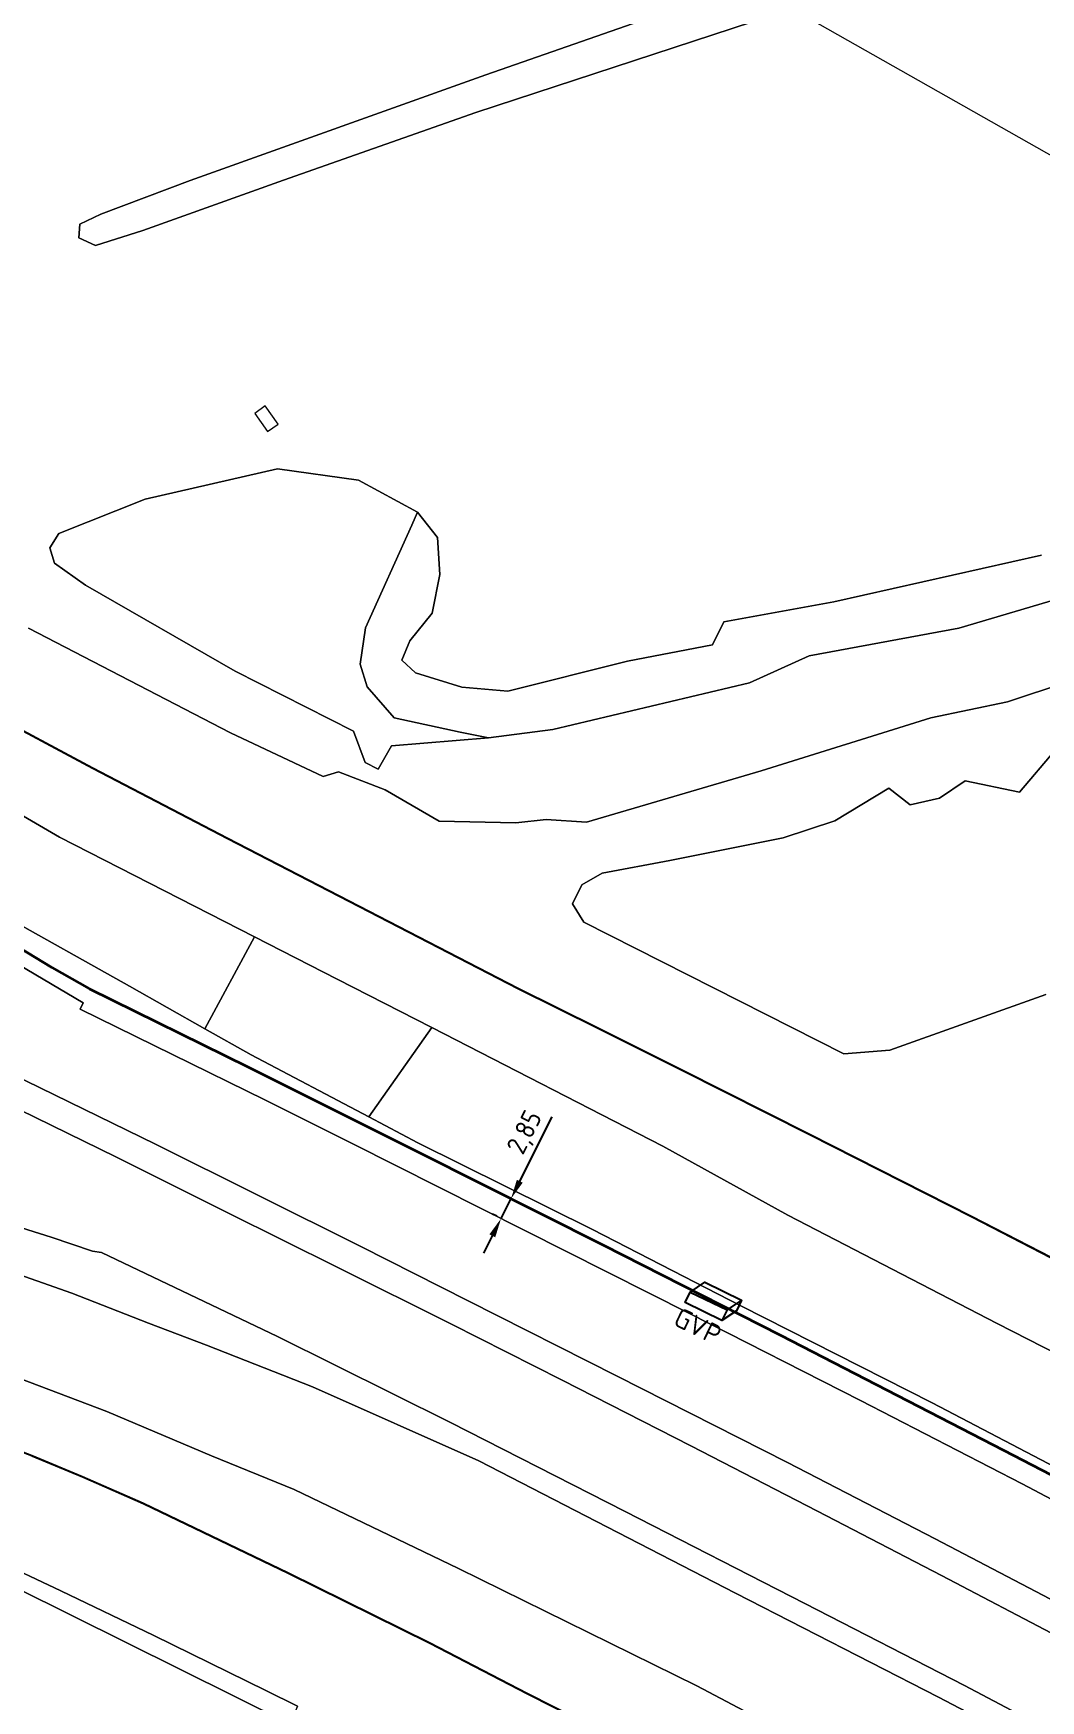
# Model space of a CAD drawing. Header units: metres. Extents: x 112942 to 118371, y 496117 to 499046.
# Drawn here: x 113873.9 to 114003.4, y 498283.9 to 498498.1 of the extents above; entities that cross this region are included whole.
import ezdxf
from ezdxf.enums import TextEntityAlignment as Align

# ---------------------------------------------------------------- set-up
doc = ezdxf.new("R2010")
doc.units = ezdxf.units.M
for name, color, linetype, lineweight in [('B-WE-OG-TOPOKAART-G', 253, 'Continuous', 18), ('N-WE-KL-DATA-T18', 1, 'Continuous', 18), ('N-WE-KL-DATA-T25', 7, 'Continuous', 25), ('N-WE-KL-DATA_GLASVEZEL-G', 90, 'KL-GLASVEZEL-N', 35), ('N-WE-KL-DATA_GLASVEZEL-M', 7, 'Continuous', 18), ('N-WE-KL-DATA_GLASVEZEL_KAST_PUTKAST-S', 90, 'Continuous', 25)]:
    doc.layers.add(name, color=color, linetype=linetype, lineweight=lineweight)
doc.styles.add('ISO', font='isocp.shx')
doc.styles.add('NLCS-ISO', font='NLCS-ISO.ttf')
doc.linetypes.add('KL-GLASVEZEL-N', pattern='A,4,-1,[101,NLCS.SHX,S=0.5,R=0,X=0,Y=0],-1,4,-1,["G",Standard,S=1,R=0,X=-0.25,Y=-0.5],-1.5', length=12.5)
doc.dimstyles.new('ISO', dxfattribs={"dimtxt": 2.5, "dimasz": 2.5, "dimexe": 1.25, "dimexo": 0.625, "dimtad": 1, "dimtxsty": 'ISO', "dimcen": 2.5, "dimadec": 0, "dimazin": 0, "dimtfac": 1, "dimtmove": 0, "dimatfit": 3, "dimfxl": 1, "dimarcsym": 0})

# ---------------------------------------------------------------- blocks, each defined once
blk = doc.blocks.new('*D59')
at = {"layer": 'Defpoints', "color": 0, "transparency": 16777216}
for p in [(113935.29, 498348.4), (113935.29, 498348.4), (113934.01, 498345.85)]:
    blk.add_point(p, dxfattribs=at)
at = {"layer": 'N-WE-KL-DATA_GLASVEZEL-M', "color": 0, "lineweight": -2, "transparency": 16777216}
for p, q in [((113936.42, 498350.63), (113940.59, 498358.93)), ((113934.73, 498348.68), (113934.17, 498348.96)), ((113933.45, 498346.14), (113932.89, 498346.42)), ((113934.01, 498345.85), (113935.29, 498348.4)), ((113932.88, 498343.62), (113931.76, 498341.39))]:
    blk.add_line(p, q, dxfattribs=at)
at = {"layer": 'N-WE-KL-DATA_GLASVEZEL-M', "color": 0, "transparency": 16777216}
for points in [[(113936.04, 498350.82), (113936.79, 498350.45), (113935.29, 498348.4)], [(113932.51, 498343.81), (113933.26, 498343.43), (113934.01, 498345.85)]]:
    blk.add_solid(points, dxfattribs=at)
at = {"layer": 'N-WE-KL-DATA_GLASVEZEL-M', "color": 0, "transparency": 16777216, "insert": (113937.22, 498356.83), "char_height": 2.5, "attachment_point": 5, "rotation": 63.2704, "style": 'ISO'}
blk.add_mtext('2,85', dxfattribs=at)
blk = doc.blocks.new('SKL-DATA_GLASVEZEL_GLASVEZELKABELPUT_RECHTHOEKIG')
at = {"color": 0, "linetype": 'ByBlock'}
for points in [[(-3.2, -0.97), (-2.07, 0.97), (3.18, 0.97), (2.05, -0.97)], [(3.18, 0.97), (3.18, -0.53), (2.05, -2.47)], [(-3.2, -0.97), (2.05, -0.97), (2.05, -2.47), (-3.2, -2.47), (-3.2, -0.97)]]:
    blk.add_lwpolyline(points, dxfattribs=at)
at = {"layer": 'N-WE-KL-DATA-T18', "linetype": 'ByBlock', "style": 'NLCS-ISO', "flags": 1}
for tag, p in [('OMSCHRIJVING_LEGENDA', (-0.01, -8.43)), ('LOCATIE', (-0.01, -12.22)), ('TYPE_HANDHOLE', (-0.01, -16)), ('TYPE_GCO', (-0.01, -19.78)), ('BPS-CODERING', (-0.01, -23.57)), ('POSITIE_X', (-0.01, -27.35)), ('POSITIE_Y', (-0.01, -31.14)), ('OVERIGE_OPMERKING(EN)_1', (-0.01, -34.92)), ('OVERIGE_OPMERKING(EN)_2', (-0.01, -38.71))]:
    blk.add_attdef(tag, p, '', height=1.8, dxfattribs=at)
at = {"layer": 'N-WE-KL-DATA-T25', "linetype": 'ByBlock', "style": 'NLCS-ISO'}
blk.add_attdef('TYPE_SYMBOOL', text='', height=2.5, dxfattribs=at).set_placement((15.9, -0.24), align=Align.MIDDLE_CENTER)

msp = doc.modelspace()

# ---------------------------------------------------------------- linework, layer by layer
at = {"layer": 'B-WE-OG-TOPOKAART-G', "elevation": -0.717}
msp.add_lwpolyline([(113902.361, 498449.275), (113904, 498446.945), (113905.343, 498447.89), (113903.705, 498450.22), (113902.361, 498449.275)], close=True, dxfattribs=at)
at = {"layer": 'B-WE-OG-TOPOKAART-G'}
for points in [[(113965.105, 498504.32, -0.994), (113932.066, 498492.753, -1.02), (113894.041, 498479.202, -1.045), (113882.572, 498474.877, -1.097), (113879.858, 498473.589, -1.121), (113879.767, 498471.8, -1.121), (113881.907, 498470.837, -1.121), (113887.98, 498472.768, -1.129), (113906.038, 498479.237, -1.112), (113930.759, 498487.91, -1.112), (113971.416, 498501.22, -1.132), (114006.362, 498481.469, -1.132)], [(113887.98, 498472.768, -1.129), (113881.907, 498470.837, -1.121), (113879.767, 498471.8, -1.121), (113879.858, 498473.589, -1.121), (113882.572, 498474.877, -1.097), (113894.041, 498479.202, -1.045), (113932.066, 498492.753, -1.02), (113965.105, 498504.32, -0.994), (113971.416, 498501.22, -1.132), (113930.759, 498487.91, -1.112), (113906.038, 498479.237, -1.112), (113887.98, 498472.768, -1.129)], [(114003.441, 498431.064, -1.17), (113976.757, 498425.05, -1.144), (113962.64, 498422.51, -1.083), (113961.182, 498419.538, -1.083), (113950.257, 498417.453, -1.063), (113934.873, 498413.566, -0.985), (113928.978, 498414.087, -0.947), (113923.016, 498415.923, -0.907), (113921.257, 498417.56, -0.907), (113922.275, 498420.058, -0.907), (113925.15, 498423.6, -0.884), (113926.161, 498428.563, -0.893), (113925.83, 498433.329, -0.962), (113923.269, 498436.571, -1.017), (113915.701, 498440.684, -0.965), (113905.267, 498442.138, -0.924), (113888.263, 498438.27, -0.953), (113877.174, 498433.847, -0.93), (113876.017, 498432.015, -0.93), (113876.63, 498430.033, -0.907), (113880.594, 498427.213, -0.875), (113899.846, 498416.141, -0.861), (113915.039, 498408.446, -0.884), (113916.561, 498404.44, -0.927), (113918.216, 498403.551, -0.927), (113919.916, 498406.581, -0.927), (113932.388, 498407.584, -0.97), (113940.645, 498408.646, -1.008), (113965.916, 498414.663, -1.054), (113973.615, 498418.109, -1.031), (113992.846, 498421.694, -0.982), (114019.908, 498429.705, -0.959)], [(113919.916, 498406.581, -0.927), (113918.216, 498403.551, -0.927), (113916.561, 498404.44, -0.927), (113915.039, 498408.446, -0.884), (113899.846, 498416.141, -0.861), (113880.594, 498427.213, -0.875), (113876.63, 498430.033, -0.907), (113876.017, 498432.015, -0.93), (113877.174, 498433.847, -0.93), (113888.263, 498438.27, -0.953), (113905.267, 498442.138, -0.924), (113915.701, 498440.684, -0.965), (113923.269, 498436.571, -1.017), (113922.532, 498434.919, -1.132), (113916.604, 498421.71, -1.132), (113915.901, 498417.075, -1.132), (113916.809, 498414.129, -1.132), (113920.253, 498410.179, -1.132), (113928.773, 498408.318, -1.132), (113932.388, 498407.584, -0.97), (113919.916, 498406.581, -0.927)], [(114019.908, 498429.705, -0.959), (113992.846, 498421.694, -0.982), (113973.615, 498418.109, -1.031), (113965.916, 498414.663, -1.054), (113940.645, 498408.646, -1.008), (113932.388, 498407.584, -0.97), (113928.773, 498408.318, -1.132), (113920.253, 498410.179, -1.132), (113916.809, 498414.129, -1.132), (113915.901, 498417.075, -1.132), (113916.604, 498421.71, -1.132), (113922.532, 498434.919, -1.132), (113923.269, 498436.571, -1.017), (113925.83, 498433.329, -0.962), (113926.161, 498428.563, -0.893), (113925.15, 498423.6, -0.884), (113922.275, 498420.058, -0.907), (113921.257, 498417.56, -0.907), (113923.016, 498415.923, -0.907), (113928.978, 498414.087, -0.947), (113934.873, 498413.566, -0.985), (113950.257, 498417.453, -1.063), (113961.182, 498419.538, -1.083), (113962.64, 498422.51, -1.083), (113976.757, 498425.05, -1.144), (114003.441, 498431.064, -1.17)], [(114029.327, 498422.234, -0.924), (113999.112, 498412.212, -0.927), (113989.234, 498410.145, -0.887), (113967.441, 498403.338, -0.887), (113944.969, 498396.763, -0.887), (113939.824, 498397.097, -0.887), (113935.919, 498396.681, -0.867), (113926.065, 498396.884, -0.838), (113919.13, 498400.897, -0.855), (113913.119, 498403.221, -0.869), (113911.163, 498402.617, -0.878), (113899.224, 498408.239, -0.881), (113873.294, 498421.691, -0.884)], [(113873.294, 498421.691, -0.884), (113899.224, 498408.239, -0.881), (113911.163, 498402.617, -0.878), (113913.119, 498403.221, -0.869), (113919.13, 498400.897, -0.855), (113926.065, 498396.884, -0.838), (113935.919, 498396.681, -0.867), (113939.824, 498397.097, -0.887), (113944.969, 498396.763, -0.887), (113967.441, 498403.338, -0.887), (113989.234, 498410.145, -0.887), (113999.112, 498412.212, -0.927), (114029.327, 498422.234, -0.924)], [(113867.704, 498411.024, -0.91), (113881.494, 498403.636, -0.887), (113898.865, 498394.607, -0.827), (113914.461, 498386.562, -0.83), (113936.165, 498375.367, -0.83), (113946.454, 498370.241, -0.851), (113957.142, 498364.918, -0.873), (113973.643, 498356.594, -0.843), (113994.5, 498346, -0.843), (114013.498, 498336.235, -0.84)], [(114013.498, 498336.235, -0.84), (113994.5, 498346, -0.843), (113973.643, 498356.594, -0.843), (113957.142, 498364.918, -0.873), (113946.454, 498370.241, -0.851), (113936.165, 498375.367, -0.83), (113914.461, 498386.562, -0.83), (113898.865, 498394.607, -0.827), (113881.494, 498403.636, -0.887), (113867.704, 498411.024, -0.91)], [(113867.751, 498411.112, -1.1), (113881.541, 498403.724, -1.1), (113898.911, 498394.696, -1.1), (113914.507, 498386.651, -1.1), (113936.21, 498375.456, -1.1), (113946.499, 498370.331, -1.1), (113957.187, 498365.007, -1.1), (113973.688, 498356.683, -1.1), (113994.546, 498346.089, -1.1), (114013.544, 498336.324, -1.1)], [(114013.544, 498336.324, -1.1), (113994.546, 498346.089, -1.1), (113973.688, 498356.683, -1.1), (113957.187, 498365.007, -1.1), (113946.499, 498370.331, -1.1), (113936.21, 498375.456, -1.1), (113914.507, 498386.651, -1.1), (113898.911, 498394.696, -1.1), (113881.541, 498403.724, -1.1), (113867.751, 498411.112, -1.1)], [(113852.906, 498394.27, 5.944), (113859.828, 498395.08, 3.717), (113862.446, 498398.439, 1.757), (113859.513, 498405.159, -0.243), (113877.26, 498394.852, -0.247), (113902.311, 498382.047, -0.279), (113895.931, 498370.224, 6.099), (113886.238, 498375.692, 6.093), (113869.556, 498385.04, 6.037), (113854.687, 498393.19, 5.943), (113852.906, 498394.27, 5.944)], [(114021.494, 498320.245, 0.129), (113997.775, 498332.36, 0.103), (113970.862, 498346.269, 0.11), (113954.781, 498355.162, -0.22), (113925.096, 498370.382, -0.272), (113912.949, 498376.609, -0.293), (113902.311, 498382.047, -0.279), (113877.26, 498394.852, -0.247), (113859.513, 498405.159, -0.243)], [(114004, 498374.623, -0.841), (113983.979, 498367.477, -0.832), (113978.069, 498367.02, -0.809), (113944.637, 498383.924, -0.809), (113943.206, 498386.262, -0.809), (113944.399, 498388.691, -0.809), (113947.001, 498390.189, -0.809), (113955.681, 498391.825, -0.809), (113970.281, 498394.749, -0.826), (113976.902, 498396.943, -0.826), (113983.833, 498401.124, -0.835), (113986.563, 498399.003, -0.835), (113990.355, 498399.826, -0.835), (113993.641, 498402.065, -0.835), (114000.655, 498400.593, -0.835), (114005.208, 498405.99, -0.835)], [(114005.208, 498405.99, -0.835), (114000.655, 498400.593, -0.835), (113993.641, 498402.065, -0.835), (113990.355, 498399.826, -0.835), (113986.563, 498399.003, -0.835), (113983.833, 498401.124, -0.835), (113976.902, 498396.943, -0.826), (113970.281, 498394.749, -0.826), (113955.681, 498391.825, -0.809), (113947.001, 498390.189, -0.809), (113944.399, 498388.691, -0.809), (113943.206, 498386.262, -0.809), (113944.637, 498383.924, -0.809), (113978.069, 498367.02, -0.809), (113983.979, 498367.477, -0.832), (114004, 498374.623, -0.841)], [(114005.658, 498292.129, 6.984), (113990.617, 498300.003, 6.972), (113974.658, 498308.244, 6.973), (113958.388, 498316.627, 6.947), (113941.873, 498325.064, 6.93), (113927.634, 498332.283, 6.924), (113913.043, 498339.569, 6.952), (113898.902, 498346.596, 6.928), (113884.482, 498353.751, 6.938), (113870.047, 498360.817, 6.931), (113856.277, 498367.395, 6.937), (113843.083, 498373.788, 6.894), (113828.995, 498380.477, 6.88), (113818.008, 498385.81, 6.821), (113816.809, 498390.026, 6.896), (113845.816, 498376.669, 6.893), (113867.349, 498366.227, 6.941), (113889.614, 498355.392, 6.914), (113916.007, 498342.237, 6.926), (113929.798, 498335.287, 6.917), (113948.919, 498325.582, 6.935), (113970.812, 498314.489, 6.971), (113989.811, 498304.703, 6.995), (114009.183, 498294.534, 7.029)], [(113869.556, 498385.04, 6.037), (113886.238, 498375.692, 6.093), (113895.931, 498370.224, 6.099), (113901.894, 498366.86, 6.103), (113917.012, 498358.902, 6.115), (113923.315, 498355.584, 6.12), (113945.753, 498344.449, 6.057), (113964.804, 498334.639, 6.23), (113989.412, 498322.167, 6.23), (114015.472, 498308.553, 6.257)], [(114022.245, 498300.555, 6.752), (114000.968, 498311.748, 6.72), (113980.207, 498322.458, 6.707), (113958.324, 498333.621, 6.679), (113937.074, 498344.318, 6.673), (113914.954, 498355.459, 6.679), (113903.653, 498361.071, 6.672), (113879.93, 498372.719, 6.673), (113880.284, 498373.561, 6.598), (113862.761, 498383.895, 6.511)], [(113862.761, 498383.895, 6.511), (113880.284, 498373.561, 6.598), (113879.93, 498372.719, 6.673), (113903.653, 498361.071, 6.672), (113914.954, 498355.459, 6.679), (113937.074, 498344.318, 6.673), (113958.324, 498333.621, 6.679), (113980.207, 498322.458, 6.707), (114000.968, 498311.748, 6.72), (114022.245, 498300.555, 6.752)], [(113895.931, 498370.224, 6.099), (113902.311, 498382.047, -0.279), (113912.949, 498376.609, -0.293), (113925.096, 498370.382, -0.272), (113917.012, 498358.902, 6.115), (113901.894, 498366.86, 6.103), (113895.931, 498370.224, 6.099)], [(114015.472, 498308.553, 6.257), (113989.412, 498322.167, 6.23), (113964.804, 498334.639, 6.23), (113945.753, 498344.449, 6.057), (113923.315, 498355.584, 6.12), (113917.012, 498358.902, 6.115), (113925.096, 498370.382, -0.272), (113954.781, 498355.162, -0.22), (113970.862, 498346.269, 0.11), (113997.775, 498332.36, 0.103), (114021.494, 498320.245, 0.129), (114015.472, 498308.553, 6.257)], [(114009.183, 498294.534, 7.029), (113989.811, 498304.703, 6.995), (113970.812, 498314.489, 6.971), (113948.919, 498325.582, 6.935), (113929.798, 498335.287, 6.917), (113916.007, 498342.237, 6.926), (113889.614, 498355.392, 6.914), (113867.349, 498366.227, 6.941)], [(113870.047, 498360.817, 6.931), (113884.482, 498353.751, 6.938), (113898.902, 498346.596, 6.928), (113913.043, 498339.569, 6.952), (113927.634, 498332.283, 6.924), (113941.873, 498325.064, 6.93), (113958.388, 498316.627, 6.947), (113974.658, 498308.244, 6.973), (113990.617, 498300.003, 6.972), (114005.658, 498292.129, 6.984)], [(113994.261, 498267.368, 0.141), (113985.748, 498271.781, 0.133), (113959.168, 498285.821, 0.077), (113928.539, 498300.896, -0.043), (113907.417, 498311.038, 0.157), (113896.804, 498315.353, 0.088), (113883.333, 498321.062, 0.076), (113872.185, 498325.317, 0.127), (113859.96, 498330.035, -0.031), (113839.908, 498336.72, 0.049), (113840.982, 498351.029, 6.262), (113849.444, 498347.54, 6.11), (113858.029, 498344.192, 6.1), (113869.834, 498339.445, 6.157), (113878.852, 498336.241, 6.177), (113888.703, 498332.415, 6.23), (113896.168, 498329.583, 6.207), (113909.782, 498324.236, 6.23), (113931.14, 498314.701, 6.253), (113964.136, 498297.702, 6.333), (113990.213, 498284.354, 6.38), (114000.294, 498279.082, 6.4), (113994.261, 498267.368, 0.141)], [(113870.879, 498345.124, 6.606), (113876.183, 498343.469, 6.666), (113881.501, 498341.669, 6.656), (113882.659, 498341.478, 6.651), (113905.281, 498330.704, 6.682), (113927.507, 498319.636, 6.664), (113949.951, 498308.228, 6.679), (113973.051, 498296.396, 6.718), (113993.569, 498285.87, 6.751), (114016.991, 498273.491, 6.795)], [(114016.991, 498273.491, 6.795), (113993.569, 498285.87, 6.751), (113973.051, 498296.396, 6.718), (113949.951, 498308.228, 6.679), (113927.507, 498319.636, 6.664), (113905.281, 498330.704, 6.682), (113882.659, 498341.478, 6.651), (113881.501, 498341.669, 6.656), (113876.183, 498343.469, 6.666), (113870.879, 498345.124, 6.606)], [(114000.294, 498279.082, 6.4), (113990.213, 498284.354, 6.38), (113964.136, 498297.702, 6.333), (113931.14, 498314.701, 6.253), (113909.782, 498324.236, 6.23), (113896.168, 498329.583, 6.207), (113888.703, 498332.415, 6.23), (113878.852, 498336.241, 6.177), (113869.834, 498339.445, 6.157)], [(113962.132, 498272.241, -1.1), (113937.328, 498284.805, -1.1), (113924.841, 498291.255, -1.1), (113906.66, 498300.234, -1.1), (113888.003, 498309.21, -1.1), (113880.199, 498312.614, -1.1), (113873.723, 498315.313, -1.1), (113863.157, 498319.343, -1.1), (113859.379, 498320.629, -1.1), (113853.249, 498322.716, -1.1), (113840.265, 498326.706, -1.1), (113827.932, 498330.667, -1.1), (113827.961, 498330.763, -0.953), (113840.295, 498326.801, -0.956), (113853.28, 498322.811, -0.939), (113859.411, 498320.724, -0.823), (113863.191, 498319.437, -0.818), (113873.76, 498315.406, -0.84), (113880.238, 498312.706, -0.82), (113888.045, 498309.301, -0.777), (113906.704, 498300.324, -0.73), (113924.886, 498291.344, -0.787), (113937.374, 498284.894, -0.68), (113962.178, 498272.33, -0.677)], [(113962.178, 498272.33, -0.677), (113937.374, 498284.894, -0.68), (113924.886, 498291.344, -0.787), (113906.704, 498300.324, -0.73), (113888.045, 498309.301, -0.777), (113880.238, 498312.706, -0.82), (113873.76, 498315.406, -0.84), (113863.191, 498319.437, -0.818), (113859.411, 498320.724, -0.823), (113863.36, 498320.579, -0.665), (113865.353, 498322.906, -0.367), (113865.909, 498324.157, -0.139), (113863.21, 498321.881, -0.148), (113859.467, 498322.145, -0.191), (113859.96, 498330.035, -0.031), (113872.185, 498325.317, 0.127), (113883.333, 498321.062, 0.076), (113896.804, 498315.353, 0.088), (113907.417, 498311.038, 0.157), (113928.539, 498300.896, -0.043), (113959.168, 498285.821, 0.077), (113985.748, 498271.781, 0.133)], [(113873.723, 498315.313, -1.1), (113880.199, 498312.614, -1.1), (113888.003, 498309.21, -1.1), (113906.66, 498300.234, -1.1), (113924.841, 498291.255, -1.1), (113937.328, 498284.805, -1.1), (113962.132, 498272.241, -1.1)], [(113907.829, 498283.213, -1.04), (113903.775, 498285.226, -1.04), (113889.38, 498292.278, -1.007), (113877.446, 498298.03, -1.007), (113868.678, 498302.151, -1.02), (113861.299, 498304.459, -1.03), (113855.201, 498305.274, -1.033), (113847.422, 498304.987, -1.033), (113838.032, 498304.711, -1.057), (113831.532, 498303.84, -1.1), (113825.464, 498302.57, -1.1), (113819.522, 498300.29, -1.1), (113816.078, 498297.981, -1.113), (113808.004, 498294.758, -1.033), (113799.037, 498292.338, -1.033), (113786.481, 498289.493, -1.053), (113786.687, 498288.546, -1.053), (113784.049, 498287.658, -1.053), (113777.232, 498287.422, -1.053), (113770.893, 498283.8, -1.063)], [(113907.829, 498283.213, -1.04), (113906.872, 498280.958, -0.805), (113871.781, 498298.37, -0.562), (113853.804, 498301.352, -0.562), (113837.927, 498300.771, -0.562), (113838.582, 498296.886, -0.562), (113820.958, 498293.484, -0.577), (113808.004, 498294.758, -1.033), (113816.078, 498297.981, -1.113), (113819.522, 498300.29, -1.1), (113825.464, 498302.57, -1.1), (113831.532, 498303.84, -1.1), (113838.032, 498304.711, -1.057), (113847.422, 498304.987, -1.033), (113855.201, 498305.274, -1.033), (113861.299, 498304.459, -1.03), (113868.678, 498302.151, -1.02), (113877.446, 498298.03, -1.007), (113889.38, 498292.278, -1.007), (113903.775, 498285.226, -1.04), (113907.829, 498283.213, -1.04)], [(113810.79, 498257.726, -0.817), (113759.546, 498259.546, -1.037), (113814.692, 498274.326, -0.694), (113848.968, 498285.116, -0.592), (113857.851, 498284.617, -0.562), (113863.633, 498288.516, -0.562), (113871.781, 498298.37, -0.562), (113906.872, 498280.958, -0.805), (113892.451, 498277.357, -1.348), (113890.736, 498276.929, -0.829), (113847.29, 498266.302, -0.817), (113810.79, 498257.726, -0.817)]]:
    msp.add_polyline3d(points, dxfattribs=at)
at = {"layer": 'N-WE-KL-DATA_GLASVEZEL-G', "flags": 128}
msp.add_lwpolyline([(113099.712, 499014.37), (113099.44, 499003.59), (113099.499, 498999.792), (113099.804, 498996.137), (113099.53, 498968.354), (113099.566, 498951.056), (113099.476, 498942.658), (113099.726, 498939.408), (113100.155, 498937.952), (113101.157, 498935.413), (113102.32, 498932.796), (113103.399, 498931.465), (113105.433, 498929.886), (113106.674, 498929.14), (113108.587, 498928.742), (113115.604, 498928.288), (113129.599, 498927.262), (113152.277, 498925.63), (113152.278, 498925.63), (113175.725, 498923.657), (113198.974, 498921.279), (113220.698, 498917.529), (113241.314, 498911.718), (113259.89, 498904.498), (113281.526, 498893.155), (113301.308, 498879.664), (113319.784, 498863.537), (113333.555, 498848.523), (113341.231, 498838.155), (113343.813, 498834.565), (113349.506, 498825.765), (113354.73, 498816.673), (113359.468, 498807.319), (113363.708, 498797.729), (113367.618, 498787.457), (113368.69, 498784.539), (113369.84, 498781.239), (113370.932, 498777.919), (113371.966, 498774.58), (113372.942, 498771.223), (113373.858, 498767.849), (113374.715, 498764.461), (113375.512, 498761.057), (113376.249, 498757.641), (113376.904, 498754.201), (113377.495, 498750.762), (113378.051, 498747.312), (113378.547, 498743.858), (113378.751, 498742.291), (113379.096, 498739.399), (113379.409, 498736.448), (113379.688, 498733.512), (113379.978, 498730.104), (113380.237, 498726.718), (113380.477, 498723.355), (113380.731, 498719.632), (113381.013, 498716.6), (113381.313, 498713.488), (113381.645, 498710.241), (113382.004, 498707.026), (113382.398, 498703.847), (113382.864, 498700.521), (113383.288, 498697.357), (113383.734, 498694.396), (113384.26, 498691.285), (113384.844, 498688.186), (113385.484, 498685.098), (113386.182, 498682.023), (113386.937, 498678.961), (113387.748, 498675.913), (113388.615, 498672.881), (113389.539, 498669.866), (113390.518, 498666.868), (113391.552, 498663.889), (113392.642, 498660.93), (113393.786, 498657.991), (113394.984, 498655.073), (113396.236, 498652.179), (113397.542, 498649.308), (113398.9, 498646.462), (113400.311, 498643.642), (113401.774, 498640.848), (113403.288, 498638.082), (113404.854, 498635.344), (113406.469, 498632.635), (113408.135, 498629.958), (113409.85, 498627.311), (113411.614, 498624.697), (113413.425, 498622.115), (113415.285, 498619.568), (113417.191, 498617.056), (113419.143, 498614.579), (113421.141, 498612.139), (113423.183, 498609.736), (113425.27, 498607.372), (113427.401, 498605.046), (113429.574, 498602.761), (113431.788, 498600.516), (113434.044, 498598.312), (113436.344, 498596.148), (113437.799, 498594.819), (113441.055, 498591.955), (113443.465, 498589.927), (113445.915, 498587.941), (113448.402, 498586.001), (113450.924, 498584.108), (113453.48, 498582.262), (113456.07, 498580.463), (113458.734, 498578.718), (113461.177, 498577.178), (113463.659, 498575.644), (113466.184, 498574.143), (113469.543, 498572.148), (113472.314, 498570.568), (113475.129, 498569.013), (113477.98, 498567.48), (113480.865, 498565.962), (113483.778, 498564.454), (113489.504, 498561.531), (113492.64, 498560.008), (113501.635, 498555.639), (113510.63, 498551.27), (113519.626, 498546.901), (113528.621, 498542.532), (113537.616, 498538.163), (113546.611, 498533.794), (113555.593, 498529.431), (113560.418, 498527.154), (113579.63, 498518.055), (113601.833, 498507.934), (113627.27, 498496.378), (113627.896, 498496.699), (113651.209, 498486.151), (113674.376, 498475.686), (113700.62, 498463.505), (113723.402, 498452.851), (113747.607, 498441.92), (113826.936, 498407.232), (113831.96, 498404.555), (113856.291, 498390.206), (113876.281, 498378.09), (113881.116, 498375.349), (113901.444, 498365.312), (113923.487, 498354.345), (113947.094, 498342.456), (113969.922, 498330.857), (113998.595, 498316.097), (114017.505, 498306.229), (114042.278, 498293.06), (114066.728, 498280.02), (114090.418, 498267.163), (114113.179, 498254.611), (114113.179, 498254.611), (114136.142, 498241.86), (114161.935, 498227.268), (114186.026, 498213.509), (114206.354, 498201.808), (114231.746, 498186.946), (114255.923, 498172.65), (114282.573, 498156.533), (114306.156, 498142.09), (114330.404, 498127.051), (114353.649, 498112.661), (114377.173, 498098.282), (114400.39, 498084.264), (114400.39, 498084.264), (114400.39, 498084.264), (114424.381, 498069.86), (114447.304, 498056.342), (114471.846, 498042.035), (114494.618, 498028.886), (114509.723, 498020.344), (114519.828, 498014.63), (114532.295, 498007.637), (114547.431, 497999.207), (114554.569, 497995.219), (114561.698, 497991.236), (114576.34, 497983.145), (114594.008, 497973.536), (114612.78, 497963.411), (114629.357, 497954.521), (114637.087, 497950.389), (114659.016, 497938.907), (114663.476, 497936.6), (114670.112, 497933.227), (114681.314, 497927.562), (114688.002, 497924.245), (114688.002, 497924.245), (114699.381, 497918.468), (114713.724, 497911.12), (114722.775, 497906.57), (114739.305, 497898.205), (114758.236, 497888.959), (114781.307, 497877.636), (114789.929, 497873.442), (114806.071, 497865.567), (114820.247, 497858.793), (114832.07, 497853.143), (114839.35, 497849.661), (114859.114, 497839.161), (114859.834, 497838.808), (114861.029, 497838.223), (114918.608, 497811.949), (114920.617, 497810.991), (114927.641, 497808.928), (114945.501, 497801.09), (114955.15, 497796.805), (114965.848, 497790.973), (114978.069, 497784.16), (114993.439, 497777.439), (115009.534, 497770.42), (115024.846, 497763.803), (115042.759, 497756.185), (115061.558, 497748.294), (115077.255, 497741.973), (115077.779, 497741.733), (115092.907, 497735.4), (115110.354, 497728.204), (115119.312, 497724.566), (115128.235, 497737.264), (115131.2, 497735.069), (115137.069, 497730.88), (115143.723, 497726.432), (115148.029, 497723.754), (115152.972, 497720.979), (115157.087, 497718.73), (115164.692, 497714.92), (115172.898, 497710.903), (115184.421, 497705.42), (115193.888, 497701.085), (115205.145, 497695.936), (115213.536, 497692.157), (115219.93, 497689.177), (115224.911, 497687.06), (115232.819, 497683.83), (115236.05, 497682.537), (115239.06, 497681.366), (115251.825, 497676.544), (115276.956, 497667.151), (115291.756, 497661.561), (115301.108, 497658.029), (115320.058, 497650.863), (115338.866, 497643.693), (115343.986, 497641.686), (115350.871, 497638.768), (115360.275, 497634.799), (115365.004, 497632.73), (115366.013, 497632.289), (115368.097, 497631.377), (115378.556, 497626.904), (115381.75, 497621.432), (115390.867, 497617.898), (115409.483, 497610.935), (115429.461, 497603.463), (115472.724, 497587.274), (115509.337, 497573.467), (115554.049, 497556.742), (115598.687, 497540.018), (115647.817, 497521.572), (115674.818, 497511.419), (115678.607, 497521.062), (115684.944, 497518.686), (115735.335, 497499.843), (115749.331, 497494.619), (115760.346, 497490.443), (115766.452, 497487.922), (115783.719, 497479.9), (115812.497, 497466.388), (115840.452, 497453.266), (115858.018, 497445.157), (115866.741, 497441.75), (115868.95, 497447.502), (115869.315, 497448.433, -0.1086482), (116037.119, 497385.881), (116033.732, 497377.249), (116036.858, 497376.155), (116055.709, 497369.801), (116070.22, 497365.032), (116083.866, 497360.782), (116098.486, 497356.612), (116108.822, 497353.737), (116119.993, 497350.693), (116139.214, 497345.83), (116156.574, 497341.763), (116175.357, 497337.731), (116192.155, 497334.492), (116209.518, 497331.394), (116229.215, 497328.132), (116252.122, 497324.636), (116273.129, 497321.579), (116294.892, 497318.468), (116318.004, 497315.13), (116350.283, 497310.51), (116375.702, 497308.929), (116382.507, 497308.552), (116391.295, 497307.551), (116394.42, 497307.113), (116414.484, 497304.356), (116428.189, 497302.486), (116446.786, 497300.064), (116447.908, 497300.203), (116465.238, 497297.672), (116484.7, 497295.014), (116499.765, 497292.854), (116518.539, 497290.195), (116530.143, 497288.552), (116530.143, 497288.552), (116543.156, 497286.449), (116557.771, 497284.095), (116583.542, 497280.464), (116599.888, 497278.119), (116603.095, 497277.66), (116619.573, 497275.303), (116621.152, 497275.082), (116633.544, 497273.341), (116633.545, 497273.341), (116653.547, 497270.317), (116671.848, 497267.597), (116690.341, 497264.969), (116706.459, 497262.623), (116729, 497259.366), (116746.183, 497256.921), (116746.184, 497256.921), (116763.721, 497254.622), (116779.247, 497252.629), (116791.531, 497250.928), (116804.353, 497248.974), (116819.991, 497246.579), (116821.942, 497246.281), (116839.124, 497243.442), (116854.06, 497240.888), (116866.134, 497238.738), (116881.205, 497235.958), (116895.36, 497233.221), (116911.178, 497229.829), (116922.465, 497227.404), (116928.773, 497226.001), (116935.648, 497224.384), (116950.836, 497220.819), (116958.714, 497218.906), (116965.477, 497217.317), (116970.562, 497216.021), (116987.366, 497211.877), (117002.705, 497207.462), (117002.705, 497207.462), (117026.556, 497200.667), (117041.28, 497196.413), (117055.76, 497192.029), (117063.582, 497189.546), (117071.053, 497187.195), (117080.69, 497184.04), (117093.272, 497179.894), (117102.488, 497176.852), (117114.903, 497172.605), (117124.555, 497169.23), (117134.115, 497165.827), (117143.269, 497162.513), (117150.342, 497159.896), (117159.785, 497156.382), (117168.774, 497152.871), (117182.119, 497147.629), (117192.881, 497143.365), (117204.198, 497138.799), (117217.184, 497133.348), (117226.157, 497129.506), (117239.846, 497123.574), (117253.21, 497117.561), (117269.955, 497109.886), (117278.809, 497105.935), (117302.805, 497094.576), (117323.216, 497084.391), (117346.155, 497072.511), (117363.367, 497063.365), (117378.148, 497055.442), (117384.742, 497052.043), (117399.04, 497044.254), (117409.51, 497038.487), (117420.5, 497032.438), (117432.495, 497025.833), (117444.112, 497019.348), (117453.997, 497013.779), (117460.381, 497010.106), (117462.6, 497008.829), (117467.424, 497005.984), (117473.009, 497002.315), (117482.442, 496995.949), (117488.683, 496991.858), (117493.711, 496988.515), (117505.616, 496980.429), (117514.441, 496974.41), (117525.05, 496967.096), (117535.796, 496959.485), (117547.23, 496951.267), (117557.585, 496943.711), (117574.725, 496930.877), (117584.774, 496923.248), (117592.054, 496917.522), (117597.844, 496912.957), (117613.512, 496900.322), (117621.06, 496894.333), (117626.229, 496889.908), (117630.809, 496885.962), (117636.101, 496880.593), (117685.655, 496838.529), (117692.098, 496833.912), (117696.353, 496830.657), (117701.07, 496827.085), (117706.802, 496822.941), (117710.585, 496820.306), (117715.134, 496817.45), (117719.576, 496814.837), (117722.919, 496812.983), (117718.587, 496804.541), (117720.016, 496802.775), (117728.12, 496798.196), (117740.789, 496785.864), (117748.266, 496778.386), (117756.127, 496770.477), (117770.21, 496756.008), (117775.046, 496747.786), (117803.816, 496716.504), (117807.167, 496716.328), (117813.787, 496708.903), (117815.669, 496706.776), (117792.341, 496684.844), (117796.417, 496680.267), (117805.765, 496669.56), (117810.369, 496664.123), (117816.572, 496656.462), (117820.684, 496651.328), (117828.744, 496641.238), (117838.669, 496628.681), (117849.95, 496614.025), (117862.38, 496598.118, -0.4142136), (117862.164, 496596.364), (117861.342, 496595.721, 0.4038997), (117861.1, 496594.002), (117896.691, 496544.976), (117898.377, 496542.654), (117901.058, 496544.599), (117910.823, 496530.799), (117912.397, 496528.613), (117919.735, 496517.522), (117924.034, 496510.821), (117926.852, 496506.352), (117929.449, 496501.812), (117931.551, 496497.719), (117932.901, 496494.763), (117933.935, 496492.403), (117934.954, 496489.973), (117935.883, 496487.497), (117936.745, 496485.072), (117937.542, 496482.62), (117938.237, 496480.116), (117938.515, 496478.903), (117939.155, 496478.359), (117960.435, 496460.288), (117970.788, 496447.015), (117978.262, 496436.696), (117997.148, 496409), (118016.891, 496379.416), (118034.954, 496351.955), (118044.736, 496336.863), (118041.01, 496334.447), (118041.587, 496333.505), (118042.91, 496333.206), (118069.408, 496350.361), (118089.138, 496359.544), (118098.753, 496366.148), (118097.882, 496367.416), (118095.05, 496369.546), (118086.345, 496370.643)], format="xyb", dxfattribs=at)

# ---------------------------------------------------------------- block references
at = {"layer": 'N-WE-KL-DATA_GLASVEZEL_KAST_PUTKAST-S'}
ref = msp.add_blockref('SKL-DATA_GLASVEZEL_GLASVEZELKABELPUT_RECHTHOEKIG', (113961.631, 498335.873), dxfattribs=dict(at, rotation=334.0624337683748))
ref.add_attrib('TYPE_SYMBOOL', 'GVP', dxfattribs={"layer": 'N-WE-KL-DATA-T25', "linetype": 'ByBlock', "height": 2.5, "rotation": 334.06243, "style": 'NLCS-ISO'}).set_placement((113959.297, 498332.027), align=Align.MIDDLE_CENTER)

# ---------------------------------------------------------------- dimensions: what is measured, and where the dimension line sits
at = {"layer": 'N-WE-KL-DATA_GLASVEZEL-M'}
dim = msp.add_aligned_dim(p1=(113934.009, 498345.855), p2=(113935.291, 498348.4), distance=0, dimstyle='ISO', dxfattribs=at)
dim.commit()
dim.dimension.update_dxf_attribs({"geometry": '*D59', "text_midpoint": (113937.225, 498356.827)})

doc.saveas('drawing.dxf')
